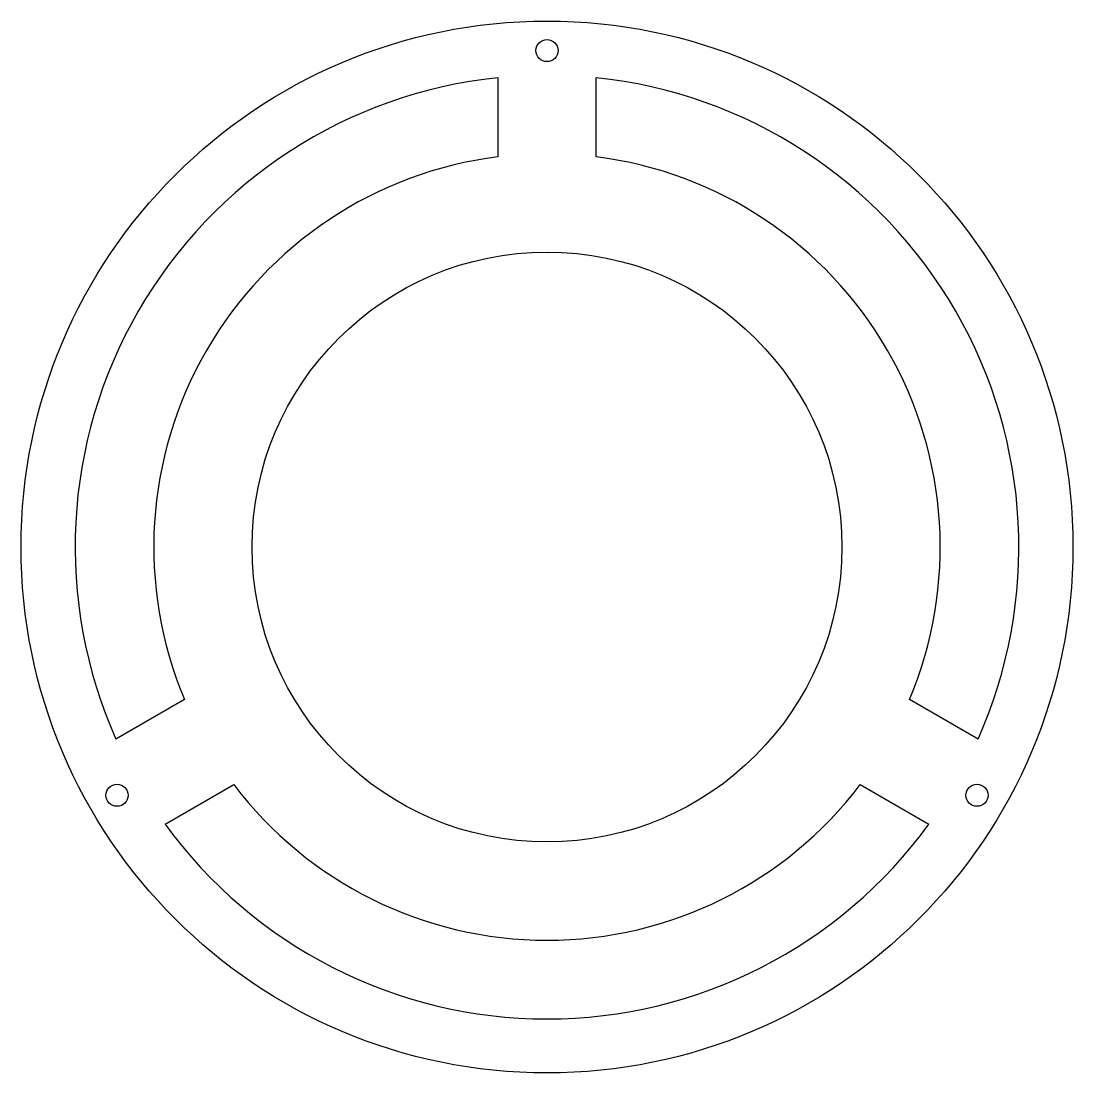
# Model space of a CAD drawing. Header units: millimetres. Extents: x -107 to 107, y -107 to 107.
import ezdxf

# ---------------------------------------------------------------- set-up
doc = ezdxf.new("R2010")
doc.units = ezdxf.units.MM
doc.layers.add('led1_outline', color=7, linetype='Continuous')

msp = doc.modelspace()

# ---------------------------------------------------------------- linework, layer by layer
at = {"layer": 'led1_outline'}
for p, q in [((-10, 95.48), (-10, 79.37)), ((10, 79.37), (10, 95.48)), ((-73.74, -31.03), (-87.69, -39.08)), ((87.69, -39.08), (73.74, -31.03)), ((-77.69, -56.4), (-63.74, -48.35)), ((63.74, -48.35), (77.69, -56.4))]:
    msp.add_line(p, q, dxfattribs=at)
for centre, radius in [((0, 0), 107), ((0, 101), 2.25), ((0, 0), 60), ((-87.47, -50.5), 2.25), ((87.47, -50.5), 2.25)]:
    msp.add_circle(centre, radius, dxfattribs=at)
for radius, start, end in [(96, -264.0208, -155.9792), (96, -24.0208, 84.0208), (80, 97.1808, 202.8192), (80, 337.1808, 442.8192), (80, 217.1808, 322.8192), (96, -144.0208, -35.9792)]:
    msp.add_arc((0, 0), radius, start, end, dxfattribs=at)

doc.saveas('drawing.dxf')
